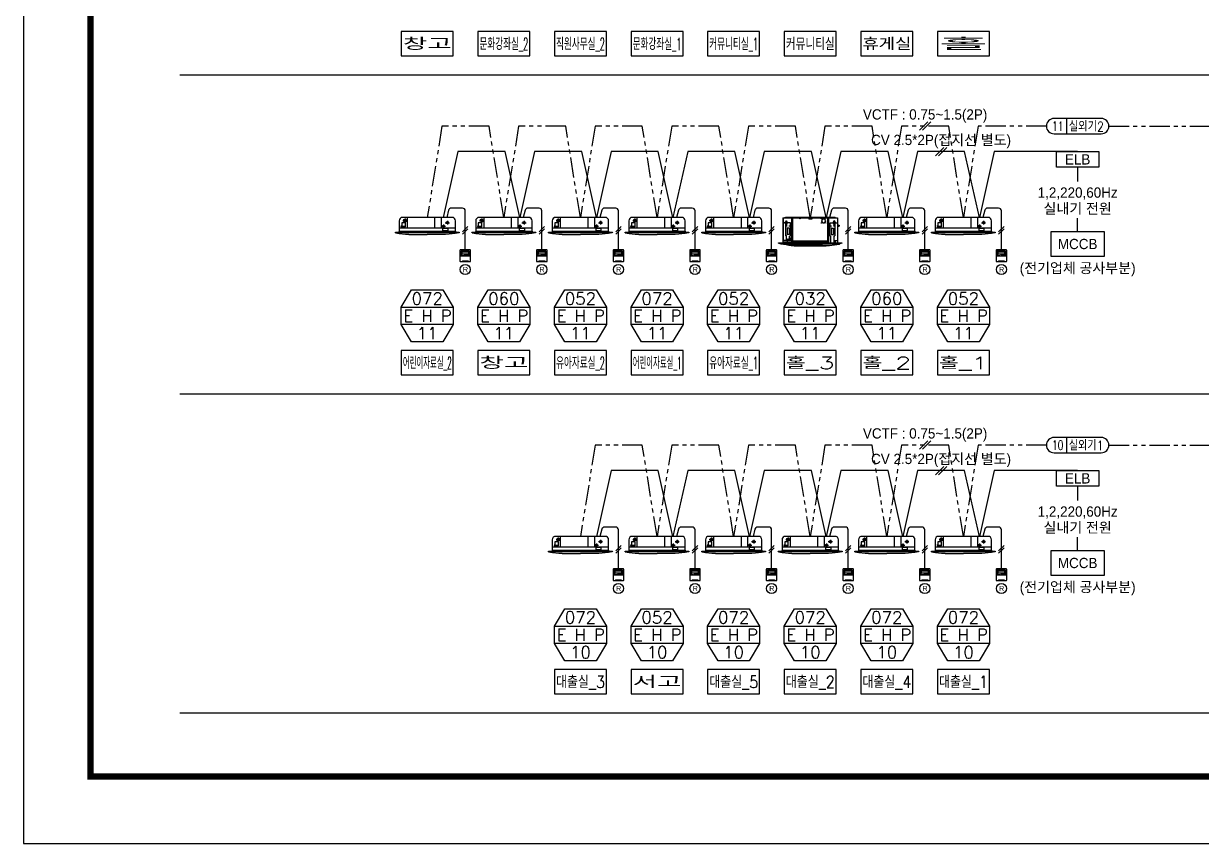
# Model space of a CAD drawing. Header units: millimetres. Extents: x -56261 to 196039, y 9480 to 100001.
# Drawn here: x -14211 to 4243, y 40601 to 53453 of the extents above; entities that cross this region are included whole.
import ezdxf
from ezdxf.enums import TextEntityAlignment as Align
from ezdxf.lldxf.tags import DXFTag

# ---------------------------------------------------------------- set-up
doc = ezdxf.new("R2010")
doc.units = ezdxf.units.MM
doc.linetypes.add('PHANTOM', pattern=[25, 20, -1, 1, -1, 1, -1])
doc.linetypes.add('PHANTOM2', pattern=[31.75, 15.875, -3.175, 3.175, -3.175, 3.175, -3.175])
for name, color, linetype in [('DVM_INDOOR', 7, 'Continuous'), ('DVM_INOUT_MARK', 2, 'Continuous'), ('DVM_INOUT_NAME', 7, 'Continuous'), ('DVM_REPORT', 7, 'Continuous'), ('FORM', 4, 'Continuous'), ('SS-TEXT', 7, 'Continuous'), ('SS-유선리모컨', 171, 'Continuous'), ('SS-전원선', 30, 'CENTER2'), ('SS-제어선', 61, 'PHANTOM'), ('SS-통신선', 181, 'CENTER2')]:
    doc.layers.add(name, color=color, linetype=linetype)
doc.styles.add('DVM_DEFAULT', font='romans.shx', dxfattribs={"bigfont": 'whgtxt.shx'})
doc.styles.add('삼성전자', font='')
doc.styles.get('삼성전자').set_extended_font_data('Gulim')
tags = doc.linetypes.add('CENTER2', pattern=[28.575, 19.05, -3.175, 3.175, -3.175]).pattern_tags.tags
tags[10:11] = [DXFTag(74, 4), DXFTag(75, 0), DXFTag(340, '0'), DXFTag(46, 1.0), DXFTag(50, 0.0), DXFTag(44, 0.0), DXFTag(45, 0.0)]
tags[8:9] = [DXFTag(74, 4), DXFTag(75, 0), DXFTag(340, '0'), DXFTag(46, 1.0), DXFTag(50, 0.0), DXFTag(44, 0.0), DXFTag(45, 0.0)]
tags[6:7] = [DXFTag(74, 4), DXFTag(75, 0), DXFTag(340, '0'), DXFTag(46, 1.0), DXFTag(50, 0.0), DXFTag(44, 0.0), DXFTag(45, 0.0)]
tags[4:5] = [DXFTag(74, 4), DXFTag(75, 0), DXFTag(340, '0'), DXFTag(46, 1.0), DXFTag(50, 0.0), DXFTag(44, 0.0), DXFTag(45, 0.0)]

# ---------------------------------------------------------------- blocks, each defined once
blk = doc.blocks.new('ID_C_G4_S_F')
at = {"layer": 'DVM_INDOOR', "color": 0}
for p, q in [((419, -161), (-419, -161)), ((-393, -132), (-393, -137)), ((-393, -137), (-334, -137)), ((-380, -130), (-391, -130)), ((-362, -45), (-300, -45)), ((-330, -17), (-330, -74)), ((-295, -161), (-295, 0)), ((115, -158), (115, 0)), ((208, -132), (270, -132)), ((213, -161), (213, 0)), ((240, -104), (240, -161)), ((268, -79), (330, -79)), ((300, -51), (300, -108)), ((-475, -222), (475, -222)), ((-474, -231), (-475, -222)), ((473, -232), (-474, -231)), ((-474, -231), (-417, -242)), ((-419, -204), (-421, -222)), ((-417, -242), (-324, -250)), ((-324, -250), (-272, -252)), ((-272, -253), (0, -253)), ((272, -253), (0, -253)), ((325, -250), (272, -253)), ((417, -242), (325, -250)), ((473, -232), (417, -242)), ((419, -204), (421, -222)), ((475, -222), (473, -232))]:
    blk.add_line(p, q, dxfattribs=at)
at = {"layer": 'DVM_INDOOR', "color": 0, "linetype": 'Continuous'}
blk.add_line((-475, -222), (-445, -222), dxfattribs=at)
at = {"layer": 'DVM_INDOOR', "color": 0}
for points in [[(-419, -204), (419, -204), (419, -50, 0.414214), (369, 0), (-369, 0, 0.414214), (-419, -50)], [(234, -168, -0.414214), (239, -163), (300, -163, -0.414214), (305, -168), (305, -194, -0.414214), (300, -199), (239, -199, -0.414214), (234, -194)]]:
    blk.add_lwpolyline(points, format="xyb", close=True, dxfattribs=at)
blk.add_lwpolyline([(-326, -130), (-326, -83), (-380, -83), (-380, -130), (-334, -130, -0.405543), (-334, -131), (-333, -139, 0.407705), (-333, -140), (-326, -140), (-326, -129)], format="xyb", dxfattribs=at)
for centre, radius in [((-330, -45), 21.5), ((240, -132), 13.9), ((300, -79), 18.1)]:
    blk.add_circle(centre, radius, dxfattribs=at)
blk.add_arc((-391, -132), 2.06, 90.0098, 180.5843, dxfattribs=at)
at = {"layer": 'DVM_INDOOR', "color": 0, "linetype": 'Continuous'}
blk.add_open_spline([(-272, -253), (-272, -253), (-272, -253), (-272, -253), (-272, -253), (-272, -253), (-272, -252)], degree=3, knots=[0, 0, 0, 0, 0.266908, 0.499916, 0.771855, 1, 1, 1, 1], dxfattribs=at)
blk = doc.blocks.new('ID_C_M4_S_F')
at = {"layer": 'DVM_INDOOR', "color": 0}
for p, q in [((-287, -4), (288, -4)), ((-287, -4), (-287, -268)), ((-284, -4), (-284, -242)), ((-208, -56), (-284, -56)), ((-261, 0), (-270, -4)), ((-262, -48), (-241, -48)), ((-262, -48), (-262, -56)), ((-241, -58), (-262, -58)), ((-262, -66), (-262, -58)), ((-241, -66), (-262, -66)), ((261, 0), (-261, 0)), ((-260, -66), (-260, -194)), ((-257, -48), (-257, -56)), ((-257, -66), (-257, -58)), ((-256, -36), (-256, -48)), ((-256, -36), (-252, -36)), ((-256, -66), (-256, -82)), ((-252, -36), (-248, -36)), ((-248, -36), (-248, -48)), ((-248, -66), (-248, -82)), ((-246, -48), (-246, -56)), ((-246, -58), (-246, -66)), ((-222, -112), (-244, -112)), ((-244, -113), (-244, -181)), ((-241, -48), (-241, -56)), ((-241, -58), (-241, -66)), ((-222, -113), (-222, -181)), ((-208, -196), (-208, -56)), ((-195, -260), (-195, -4)), ((-184, -260), (-184, -4)), ((-16, -4), (-16, -20)), ((16, -17), (-16, -17)), ((16, -18), (-16, -18)), ((-16, -20), (-13, -18)), ((16, -20), (13, -18)), ((16, -4), (16, -20)), ((119, -36), (121, -36)), ((119, -37), (121, -37)), ((140, -18), (140, -16)), ((140, -58), (140, -56)), ((141, -18), (141, -16)), ((141, -58), (141, -56)), ((160, -36), (162, -36)), ((160, -37), (162, -37)), ((184, -260), (184, -4)), ((195, -260), (195, -4)), ((208, -56), (288, -56)), ((208, -196), (208, -56)), ((222, -112), (244, -112)), ((222, -113), (222, -181)), ((262, -48), (241, -48)), ((241, -48), (241, -56)), ((241, -58), (241, -66)), ((241, -66), (262, -66)), ((244, -113), (244, -181)), ((246, -48), (246, -56)), ((246, -58), (246, -66)), ((252, -36), (248, -36)), ((248, -36), (248, -48)), ((248, -66), (248, -82)), ((256, -36), (252, -36)), ((256, -36), (256, -48)), ((256, -66), (256, -82)), ((257, -48), (257, -56)), ((257, -66), (257, -58)), ((260, -66), (260, -194)), ((261, 0), (270, -4)), ((262, -48), (262, -56)), ((262, -66), (262, -58)), ((288, -4), (288, -268)), ((288, -76), (290, -76)), ((288, -98), (290, -98)), ((290, -76), (290, -98)), ((290, -81), (292, -81)), ((290, -93), (292, -93)), ((292, -81), (293, -82)), ((292, -81), (292, -93)), ((292, -93), (293, -92)), ((293, -82), (293, -92)), ((293, -83), (294, -83)), ((293, -91), (294, -91)), ((294, -82), (303, -82)), ((294, -82), (294, -92)), ((294, -92), (303, -92)), ((295, -82), (295, -92)), ((303, -82), (303, -92)), ((-243, -242), (-287, -242)), ((-251, -194), (-260, -194)), ((-251, -242), (-251, -194)), ((-222, -181), (-244, -181)), ((-243, -242), (-243, -268)), ((-195, -244), (-243, -244)), ((-208, -196), (-217, -196)), ((-217, -244), (-217, -196)), ((-199, -219), (-217, -219)), ((-203, -223), (-217, -223)), ((-217, -223), (-203, -235)), ((-217, -235), (-203, -223)), ((-203, -235), (-217, -235)), ((-203, -235), (-203, -223)), ((-199, -219), (-199, -235)), ((208, -196), (217, -196)), ((217, -268), (217, -196)), ((222, -181), (244, -181)), ((248, -240), (248, -268)), ((248, -240), (251, -240)), ((251, -242), (251, -194)), ((251, -194), (260, -194)), ((251, -240), (251, -268)), ((251, -242), (288, -242)), ((266, -268), (266, -242)), ((267, -268), (267, -242)), ((-335, -269), (-335, -268)), ((-335, -268), (336, -268)), ((-334, -272), (-335, -269)), ((-334, -272), (-309, -278)), ((-333, -270), (-333, -268)), ((-333, -270), (-331, -272)), ((333, -272), (-333, -272)), ((-309, -277), (-309, -278)), ((-305, -277), (310, -277)), ((-283, -260), (-283, -268)), ((195, -260), (-283, -260)), ((-202, -293), (-202, -297)), ((-202, -297), (202, -297)), ((-168, -299), (-202, -297)), ((-198, -293), (110, -293)), ((195, -249), (-184, -249)), ((-168, -299), (168, -299)), ((-141, -277), (-110, -293)), ((-110, -293), (-110, -296)), ((-103, -277), (-103, -290)), ((103, -277), (103, -290)), ((141, -277), (110, -293)), ((110, -293), (110, -296)), ((308, -280), (135, -280)), ((168, -299), (202, -297)), ((202, -297), (307, -281)), ((309, -279), (307, -281)), ((309, -277), (309, -279)), ((334, -272), (310, -277)), ((336, -269), (334, -272)), ((336, -268), (336, -269))]:
    blk.add_line(p, q, dxfattribs=at)
for centre, radius in [((-249, -90), 2.5), ((-220, -90), 2.5), ((-107, -13), 2.5), ((117, -14), 0.564), ((117, -59), 0.564), ((141, -10), 0.564), ((164, -15), 0.564), ((164, -59), 0.564), ((220, -90), 2.5), ((249, -90), 2.5), ((-234, -229), 2.5)]:
    blk.add_circle(centre, radius, dxfattribs=at)
for centre, radius, start, end in [((-252, -79), 5.1, 218.3262, 321.6738), ((-244, -113), 0.5, 90, 180), ((-222, -113), 0.5, 0, 90), ((141, -37), 21.4, 91.3361, 178.6639), ((141, -37), 21.4, 181.3361, 268.6639), ((141, -37), 19.4, 91.4735, 178.5265), ((141, -37), 19.4, 181.4735, 268.5265), ((141, -37), 21.4, 1.3361, 88.6639), ((141, -37), 19.4, 1.4735, 88.5265), ((141, -37), 21.4, 271.3361, 358.6639), ((141, -37), 19.4, 271.4735, 358.5265), ((222, -113), 0.5, 90, 180), ((244, -113), 0.5, 0, 90), ((252, -79), 5.1, 218.3262, 321.6738), ((-244, -181), 0.5, 180, 270), ((-222, -181), 0.5, 270, 0), ((222, -181), 0.5, 180, 270), ((244, -181), 0.5, 270, 0), ((-134, 500), 796, 257.3418, 265.4304), ((-111, -296), 1.5, 270, 0), ((-106, -290), 3, 270, 0), ((106, -290), 3, 180, 270), ((111, -296), 1.5, 180, 270)]:
    blk.add_arc(centre, radius, start, end, dxfattribs=at)
blk = doc.blocks.new('FORM_기계', base_point=(381614, -321275))
at = {"layer": 'FORM', "color": 7}
blk.add_lwpolyline([(381614, -321275), (465714, -321275), (465714, -261875), (381614, -261875)], close=True, dxfattribs=at)
at = {"layer": 'FORM', "const_width": 200}
blk.add_lwpolyline([(463614, -319175), (383714, -319175), (383714, -263975), (463614, -263975)], close=True, dxfattribs=at)
blk = doc.blocks.new('A$C22D56F7C')
at = {"layer": 'SS-유선리모컨'}
h = blk.add_hatch(color=256, dxfattribs=at)
h.paths.add_polyline_path([(584, 134), (582, 135), (578, 124), (575, 135), (573, 134), (578, 119)])
h.paths.add_polyline_path([(607, 135), (601, 120), (603, 119), (607, 129), (610, 119), (612, 120)])
h.paths.add_polyline_path([(652, 133, 1), (662, 133, 1)])
h.paths.add_polyline_path([(654, 132), (657, 132), (657, 134), (654, 134, -5.760339)], flags=16)
h.paths.add_polyline_path([(673, 129), (672, 127, -3.320634), (666, 127), (665, 129, 3.320634)])
for p, q in [((413, 105), (745, 105)), ((575, 135), (573, 134)), ((578, 119), (573, 134)), ((578, 124), (575, 135)), ((578, 124), (582, 135)), ((578, 119), (584, 134)), ((582, 135), (584, 134)), ((607, 135), (601, 120)), ((603, 119), (601, 120)), ((607, 129), (603, 119)), ((607, 135), (612, 120)), ((607, 129), (610, 119)), ((610, 119), (612, 120)), ((657, 134), (654, 134)), ((657, 132), (654, 132)), ((657, 134), (657, 132)), ((666, 127), (665, 129)), ((672, 127), (673, 129)), ((489, -54), (670, -54)), ((489, -54), (489, -76)), ((670, -54), (670, -76))]:
    blk.add_line(p, q, dxfattribs=at)
for points in [[(428, -76), (730, -76, 0.414214), (745, -61), (745, 271, 0.414214), (730, 286), (428, 286, 0.414214), (413, 271), (413, -61, 0.414214)], [(482, 223), (677, 223, -0.414214), (680, 220), (680, 160, -0.414214), (677, 157), (482, 157, -0.414214), (479, 160), (479, 220, -0.414214)]]:
    blk.add_lwpolyline(points, format="xyb", close=True, dxfattribs=at)
for points in [[(706, 105), (706, 238, 0.414214), (697, 247), (461, 247, 0.414214), (452, 238), (452, 105)], [(700, 105), (700, 235, 0.414214), (694, 241), (465, 241, 0.414214), (458, 235), (458, 105)]]:
    blk.add_lwpolyline(points, format="xyb", dxfattribs=at)
blk.add_lwpolyline([(458, 105), (535, 105), (535, 99), (458, 99)], close=True, dxfattribs=at)
for centre, radius in [((462, 284), 1.99), ((463, 280), 1.99), ((464, 275), 1.99), ((466, 271), 1.99), ((469, 267), 1.99), ((472, 263), 1.99), ((473, 284), 1.99), ((474, 279), 1.99), ((476, 260), 1.99), ((477, 275), 1.99), ((480, 272), 1.99), ((480, 258), 1.99), ((484, 269), 1.99), ((485, 284), 1.99), ((485, 256), 1.99), ((486, 280), 1.99), ((488, 267), 1.99), ((490, 278), 1.99), ((490, 256), 1.99), ((493, 266), 1.99), ((494, 256), 1.99), ((495, 278), 1.99), ((498, 281), 1.99), ((498, 267), 1.99), ((500, 257), 1.99), ((501, 284), 1.99), ((502, 269), 1.99), ((504, 259), 1.99), ((506, 271), 1.99), ((509, 275), 1.99), ((509, 261), 1.99), ((511, 279), 1.99), ((512, 284), 1.99), ((513, 264), 1.99), ((517, 267), 1.99), ((519, 271), 1.99), ((521, 275), 1.99), ((523, 284), 1.99), ((523, 280), 1.99), ((578, 127), 11.5), ((607, 127), 11.5), ((634, 127), 3.99), ((664, 127), 17.7), ((657, 133), 5.24)]:
    blk.add_circle(centre, radius, dxfattribs=at)
at = {"layer": 'SS-유선리모컨', "color": 6}
blk.add_circle((579, -327), 157, dxfattribs=at)
at = {"layer": 'SS-유선리모컨'}
for centre, radius, start, end in [((579, -777), 1030, 83.3258, 96.5582), ((657, 133), 3.13, 199.6969, 160.3031), ((669, 122), 7.88, 123.5191, 56.4809), ((669, 122), 5.77, 123.5191, 56.4809)]:
    blk.add_arc(centre, radius, start, end, dxfattribs=at)
at = {"layer": 'SS-통신선', "color": 1, "linetype": 'ByBlock'}
for p, q in [((664, 1017), (494, 847)), ((664, 944), (494, 774))]:
    blk.add_line(p, q, dxfattribs=at)
at = {"layer": 'SS-통신선', "ltscale": 20}
blk.add_lwpolyline([(579, 286), (579, 1505, 0.414214), (494, 1591), (143, 1591, 0.339454), (60, 1527), (0, 1302)], format="xyb", dxfattribs=at)
at = {"layer": 'SS-유선리모컨', "color": 6, "linetype": 'ByBlock', "style": '삼성전자'}
blk.add_text('R', height=165, dxfattribs=at).set_placement((587, -327), align=Align.MIDDLE_CENTER)

msp = doc.modelspace()

# ---------------------------------------------------------------- linework, layer by layer
at = {"layer": 'DVM_INOUT_MARK', "color": 2}
for p, q in [((-8293.9, 49007), (-7478.4, 49007)), ((-7093.9, 49007), (-6278.4, 49007)), ((-5893.9, 49007), (-5078.4, 49007)), ((-4693.9, 49007), (-3878.4, 49007)), ((-3493.9, 49007), (-2678.4, 49007)), ((-2293.9, 49007), (-1478.4, 49007)), ((-1093.9, 49007), (-278.4, 49007)), ((106.1, 49007), (921.6, 49007)), ((-7478.4, 48735.2), (-8293.9, 48735.2)), ((-6278.4, 48735.2), (-7093.9, 48735.2)), ((-5078.4, 48735.2), (-5893.9, 48735.2)), ((-3878.4, 48735.2), (-4693.9, 48735.2)), ((-2678.4, 48735.2), (-3493.9, 48735.2)), ((-1478.4, 48735.2), (-2293.9, 48735.2)), ((-278.4, 48735.2), (-1093.9, 48735.2)), ((921.6, 48735.2), (106.1, 48735.2)), ((-5893.9, 44007), (-5078.4, 44007)), ((-4693.9, 44007), (-3878.4, 44007)), ((-3493.9, 44007), (-2678.4, 44007)), ((-2293.9, 44007), (-1478.4, 44007)), ((-1093.9, 44007), (-278.4, 44007)), ((106.1, 44007), (921.6, 44007)), ((-5078.4, 43735.2), (-5893.9, 43735.2)), ((-3878.4, 43735.2), (-4693.9, 43735.2)), ((-2678.4, 43735.2), (-3493.9, 43735.2)), ((-1478.4, 43735.2), (-2293.9, 43735.2)), ((-278.4, 43735.2), (-1093.9, 43735.2)), ((921.6, 43735.2), (106.1, 43735.2))]:
    msp.add_line(p, q, dxfattribs=at)
for points in [[(-8130.8, 49278.9), (-7641.5, 49278.9), (-7478.4, 49007), (-7478.4, 48735.2), (-7641.5, 48463.4), (-8130.8, 48463.4), (-8293.9, 48735.2), (-8293.9, 49007), (-8130.8, 49278.9)], [(-6930.8, 49278.9), (-6441.5, 49278.9), (-6278.4, 49007), (-6278.4, 48735.2), (-6441.5, 48463.4), (-6930.8, 48463.4), (-7093.9, 48735.2), (-7093.9, 49007), (-6930.8, 49278.9)], [(-5730.8, 49278.9), (-5241.5, 49278.9), (-5078.4, 49007), (-5078.4, 48735.2), (-5241.5, 48463.4), (-5730.8, 48463.4), (-5893.9, 48735.2), (-5893.9, 49007), (-5730.8, 49278.9)], [(-4530.8, 49278.9), (-4041.5, 49278.9), (-3878.4, 49007), (-3878.4, 48735.2), (-4041.5, 48463.4), (-4530.8, 48463.4), (-4693.9, 48735.2), (-4693.9, 49007), (-4530.8, 49278.9)], [(-3330.8, 49278.9), (-2841.5, 49278.9), (-2678.4, 49007), (-2678.4, 48735.2), (-2841.5, 48463.4), (-3330.8, 48463.4), (-3493.9, 48735.2), (-3493.9, 49007), (-3330.8, 49278.9)], [(-2130.8, 49278.9), (-1641.5, 49278.9), (-1478.4, 49007), (-1478.4, 48735.2), (-1641.5, 48463.4), (-2130.8, 48463.4), (-2293.9, 48735.2), (-2293.9, 49007), (-2130.8, 49278.9)], [(-930.8, 49278.9), (-441.5, 49278.9), (-278.4, 49007), (-278.4, 48735.2), (-441.5, 48463.4), (-930.8, 48463.4), (-1093.9, 48735.2), (-1093.9, 49007), (-930.8, 49278.9)], [(269.2, 49278.9), (758.5, 49278.9), (921.6, 49007), (921.6, 48735.2), (758.5, 48463.4), (269.2, 48463.4), (106.1, 48735.2), (106.1, 49007), (269.2, 49278.9)], [(-5730.8, 44278.9), (-5241.5, 44278.9), (-5078.4, 44007), (-5078.4, 43735.2), (-5241.5, 43463.4), (-5730.8, 43463.4), (-5893.9, 43735.2), (-5893.9, 44007), (-5730.8, 44278.9)], [(-4530.8, 44278.9), (-4041.5, 44278.9), (-3878.4, 44007), (-3878.4, 43735.2), (-4041.5, 43463.4), (-4530.8, 43463.4), (-4693.9, 43735.2), (-4693.9, 44007), (-4530.8, 44278.9)], [(-3330.8, 44278.9), (-2841.5, 44278.9), (-2678.4, 44007), (-2678.4, 43735.2), (-2841.5, 43463.4), (-3330.8, 43463.4), (-3493.9, 43735.2), (-3493.9, 44007), (-3330.8, 44278.9)], [(-2130.8, 44278.9), (-1641.5, 44278.9), (-1478.4, 44007), (-1478.4, 43735.2), (-1641.5, 43463.4), (-2130.8, 43463.4), (-2293.9, 43735.2), (-2293.9, 44007), (-2130.8, 44278.9)], [(-930.8, 44278.9), (-441.5, 44278.9), (-278.4, 44007), (-278.4, 43735.2), (-441.5, 43463.4), (-930.8, 43463.4), (-1093.9, 43735.2), (-1093.9, 44007), (-930.8, 44278.9)], [(269.2, 44278.9), (758.5, 44278.9), (921.6, 44007), (921.6, 43735.2), (758.5, 43463.4), (269.2, 43463.4), (106.1, 43735.2), (106.1, 44007), (269.2, 44278.9)]]:
    msp.add_lwpolyline(points, dxfattribs=at)
at = {"layer": 'DVM_INOUT_NAME'}
for points in [[(-8293.9, 52946.9), (-7478.4, 52946.9), (-7478.4, 53327.5), (-8293.9, 53327.5)], [(-7093.9, 52946.9), (-6278.4, 52946.9), (-6278.4, 53327.5), (-7093.9, 53327.5)], [(-5893.9, 52946.9), (-5078.4, 52946.9), (-5078.4, 53327.5), (-5893.9, 53327.5)], [(-4693.9, 52946.9), (-3878.4, 52946.9), (-3878.4, 53327.5), (-4693.9, 53327.5)], [(-3493.9, 52946.9), (-2678.4, 52946.9), (-2678.4, 53327.5), (-3493.9, 53327.5)], [(-2293.9, 52946.9), (-1478.4, 52946.9), (-1478.4, 53327.5), (-2293.9, 53327.5)], [(-1093.9, 52946.9), (-278.4, 52946.9), (-278.4, 53327.5), (-1093.9, 53327.5)], [(106.1, 52946.9), (921.6, 52946.9), (921.6, 53327.5), (106.1, 53327.5)], [(-8293.9, 47946.9), (-7478.4, 47946.9), (-7478.4, 48327.5), (-8293.9, 48327.5)], [(-7093.9, 47946.9), (-6278.4, 47946.9), (-6278.4, 48327.5), (-7093.9, 48327.5)], [(-5893.9, 47946.9), (-5078.4, 47946.9), (-5078.4, 48327.5), (-5893.9, 48327.5)], [(-4693.9, 47946.9), (-3878.4, 47946.9), (-3878.4, 48327.5), (-4693.9, 48327.5)], [(-3493.9, 47946.9), (-2678.4, 47946.9), (-2678.4, 48327.5), (-3493.9, 48327.5)], [(-2293.9, 47946.9), (-1478.4, 47946.9), (-1478.4, 48327.5), (-2293.9, 48327.5)], [(-1093.9, 47946.9), (-278.4, 47946.9), (-278.4, 48327.5), (-1093.9, 48327.5)], [(106.1, 47946.9), (921.6, 47946.9), (921.6, 48327.5), (106.1, 48327.5)], [(-5893.9, 42946.9), (-5078.4, 42946.9), (-5078.4, 43327.5), (-5893.9, 43327.5)], [(-4693.9, 42946.9), (-3878.4, 42946.9), (-3878.4, 43327.5), (-4693.9, 43327.5)], [(-3493.9, 42946.9), (-2678.4, 42946.9), (-2678.4, 43327.5), (-3493.9, 43327.5)], [(-2293.9, 42946.9), (-1478.4, 42946.9), (-1478.4, 43327.5), (-2293.9, 43327.5)], [(-1093.9, 42946.9), (-278.4, 42946.9), (-278.4, 43327.5), (-1093.9, 43327.5)], [(106.1, 42946.9), (921.6, 42946.9), (921.6, 43327.5), (106.1, 43327.5)]]:
    msp.add_lwpolyline(points, close=True, dxfattribs=at)
at = {"layer": 'DVM_REPORT', "color": 7}
for p, q in [((-11761.1, 52646.9), (16626.7, 52646.9)), ((-11761.1, 47646.9), (16626.7, 47646.9)), ((-11761.1, 42646.9), (16626.7, 42646.9))]:
    msp.add_line(p, q, dxfattribs=at)
at = {"layer": 'DVM_REPORT', "color": 4}
for p, q in [((2127.2, 51964.9), (2127.2, 51724.9)), ((2127.2, 46964.9), (2127.2, 46724.9))]:
    msp.add_line(p, q, dxfattribs=at)
for points in [[(2673.8, 51964.9), (1933.8, 51964.9, 1), (1933.8, 51724.9), (2673.8, 51724.9, 1)], [(2673.8, 46964.9), (1933.8, 46964.9, 1), (1933.8, 46724.9), (2673.8, 46724.9, 1)]]:
    msp.add_lwpolyline(points, format="xyb", close=True, dxfattribs=at)
at = {"layer": 'SS-전원선', "color": 1, "linetype": 'ByBlock'}
for p, q in [((205.5, 51510.5), (74.4, 51379.3)), ((253.2, 51510.5), (122.1, 51379.3)), ((205.5, 46510.5), (74.4, 46379.3)), ((253.2, 46510.5), (122.1, 46379.3))]:
    msp.add_line(p, q, dxfattribs=at)
at = {"layer": 'SS-전원선', "ltscale": 20}
for points in [[(2303.8, 51444.9), (994.3, 51444.9), (763.8, 50414.9), (533.3, 51444.9), (-205.7, 51444.9), (-436.2, 50414.9), (-666.7, 51444.9), (-1405.7, 51444.9), (-1636.2, 50414.9), (-1866.7, 51444.9), (-2605.7, 51444.9), (-2836.2, 50414.9), (-3066.7, 51444.9), (-3805.7, 51444.9), (-4036.2, 50414.9), (-4266.7, 51444.9), (-5005.7, 51444.9), (-5236.2, 50414.9), (-5466.7, 51444.9), (-6205.7, 51444.9), (-6436.2, 50414.9), (-6666.7, 51444.9), (-7405.7, 51444.9), (-7636.2, 50414.9)], [(2303.8, 51202.3), (2303.8, 50979.1)], [(2303.8, 50193.9), (2303.8, 50400.9)], [(2303.8, 46444.9), (994.3, 46444.9), (763.8, 45414.9), (533.3, 46444.9), (-205.7, 46444.9), (-436.2, 45414.9), (-666.7, 46444.9), (-1405.7, 46444.9), (-1636.2, 45414.9), (-1866.7, 46444.9), (-2605.7, 46444.9), (-2836.2, 45414.9), (-3066.7, 46444.9), (-3805.7, 46444.9), (-4036.2, 45414.9), (-4266.7, 46444.9), (-5005.7, 46444.9), (-5236.2, 45414.9)], [(2303.8, 46202.3), (2303.8, 45979.1)], [(2303.8, 45193.9), (2303.8, 45400.9)]]:
    msp.add_lwpolyline(points, dxfattribs=at)
at = {"layer": 'SS-전원선', "linetype": 'ByBlock', "ltscale": 20}
for points in [[(2634.6, 51202.3), (1973.1, 51202.3), (1973.1, 51444.9), (2634.6, 51444.9)], [(2717.6, 49801), (1890, 49801), (1890, 50193.9), (2717.6, 50193.9)], [(2634.6, 46202.3), (1973.1, 46202.3), (1973.1, 46444.9), (2634.6, 46444.9)], [(2717.6, 44801), (1890, 44801), (1890, 45193.9), (2717.6, 45193.9)]]:
    msp.add_lwpolyline(points, close=True, dxfattribs=at)
at = {"layer": 'SS-제어선', "color": 1, "linetype": 'ByBlock'}
for p, q in [((-44.5, 51910.5), (-175.6, 51779.3)), ((3.2, 51910.5), (-127.9, 51779.3)), ((-44.5, 46910.5), (-175.6, 46779.3)), ((3.2, 46910.5), (-127.9, 46779.3))]:
    msp.add_line(p, q, dxfattribs=at)
at = {"layer": 'SS-제어선', "linetype": 'PHANTOM2', "ltscale": 20}
for points in [[(2793.8, 51844.9), (4815.8, 51844.9), (4815.8, 53442.7), (6274.6, 53442.7)], [(2793.8, 46844.9), (5295.8, 46844.9), (5295.8, 52962.7), (6274.6, 52962.7)], [(1813.8, 51844.9), (744.3, 51844.9), (513.8, 50414.9), (283.3, 51844.9), (-455.7, 51844.9), (-686.2, 50414.9), (-916.7, 51844.9), (-1655.7, 51844.9), (-1886.2, 50414.9), (-2116.7, 51844.9), (-2855.7, 51844.9), (-3086.2, 50414.9), (-3316.7, 51844.9), (-4055.7, 51844.9), (-4286.2, 50414.9), (-4516.7, 51844.9), (-5255.7, 51844.9), (-5486.2, 50414.9), (-5716.7, 51844.9), (-6455.7, 51844.9), (-6686.2, 50414.9), (-6916.7, 51844.9), (-7655.7, 51844.9), (-7886.2, 50414.9)], [(1813.8, 46844.9), (744.3, 46844.9), (513.8, 45414.9), (283.3, 46844.9), (-455.7, 46844.9), (-686.2, 45414.9), (-916.7, 46844.9), (-1655.7, 46844.9), (-1886.2, 45414.9), (-2116.7, 46844.9), (-2855.7, 46844.9), (-3086.2, 45414.9), (-3316.7, 46844.9), (-4055.7, 46844.9), (-4286.2, 45414.9), (-4516.7, 46844.9), (-5255.7, 46844.9), (-5486.2, 45414.9)]]:
    msp.add_lwpolyline(points, dxfattribs=at)

# ---------------------------------------------------------------- block references
at = {"layer": 'DVM_REPORT', "color": 2}
for name, p, xscale, yscale, zscale in [('ID_C_G4_S_F', (-7886.2, 50414.9), 1.052751036882979, 1.052751036882979, 1.052751036882979), ('ID_C_G4_S_F', (-6686.2, 50414.9), 1.052751036882979, 1.052751036882979, 1.052751036882979), ('ID_C_G4_S_F', (-5486.2, 50414.9), 1.052751036882979, 1.052751036882979, 1.052751036882979), ('ID_C_G4_S_F', (-4286.2, 50414.9), 1.052751036882979, 1.052751036882979, 1.052751036882979), ('ID_C_G4_S_F', (-3086.2, 50414.9), 1.052751036882979, 1.052751036882979, 1.052751036882979), ('ID_C_M4_S_F', (-1886.2, 50414.9), 1.490312965722802, 1.490312965722802, 1.490312965722802), ('ID_C_G4_S_F', (-686.2, 50414.9), 1.052751036882979, 1.052751036882979, 1.052751036882979), ('ID_C_G4_S_F', (513.8, 50414.9), 1.052751036882979, 1.052751036882979, 1.052751036882979)]:
    msp.add_blockref(name, p, dxfattribs=dict(at, xscale=xscale, yscale=yscale, zscale=zscale))
at = {"layer": 'DVM_REPORT', "color": 1, "xscale": 1.052751036882979, "yscale": 1.052751036882979, "zscale": 1.052751036882979}
for p in [(-5486.2, 45414.9), (-4286.2, 45414.9), (-3086.2, 45414.9), (-1886.2, 45414.9), (-686.2, 45414.9), (513.8, 45414.9)]:
    msp.add_blockref('ID_C_G4_S_F', p, dxfattribs=at)
at = {"layer": 'FORM', "xscale": 0.5, "yscale": 0.5, "zscale": 0.5}
msp.add_blockref('FORM_기계', (-14211.1, 40601.1), dxfattribs=at)
at = {"layer": 'SS-통신선', "xscale": 0.5019428514109086, "yscale": 0.5019428514109086, "zscale": 0.5019428514109086}
for p in [(-7581.9, 49761.2), (-6381.9, 49761.2), (-5181.9, 49761.2), (-3981.9, 49761.2), (-2781.9, 49761.2), (-1581.9, 49761.2), (-381.9, 49761.2), (818.1, 49761.2), (-5181.9, 44761.2), (-3981.9, 44761.2), (-2781.9, 44761.2), (-1581.9, 44761.2), (-381.9, 44761.2), (818.1, 44761.2)]:
    msp.add_blockref('A$C22D56F7C', p, dxfattribs=at)

# ---------------------------------------------------------------- texts
at = {"layer": 'DVM_INOUT_MARK', "color": 2, "style": 'DVM_DEFAULT'}
for s, p in [('072', (-7886.2, 49143)), ('060', (-6686.2, 49143)), ('052', (-5486.2, 49143)), ('072', (-4286.2, 49143)), ('052', (-3086.2, 49143)), ('032', (-1886.2, 49143)), ('060', (-686.2, 49143)), ('052', (513.8, 49143)), ('11', (-7886.2, 48599.3)), ('11', (-6686.2, 48599.3)), ('11', (-5486.2, 48599.3)), ('11', (-4286.2, 48599.3)), ('11', (-3086.2, 48599.3)), ('11', (-1886.2, 48599.3)), ('11', (-686.2, 48599.3)), ('11', (513.8, 48599.3)), ('072', (-5486.2, 44143)), ('052', (-4286.2, 44143)), ('072', (-3086.2, 44143)), ('072', (-1886.2, 44143)), ('072', (-686.2, 44143)), ('072', (513.8, 44143)), ('10', (-5486.2, 43599.3)), ('10', (-4286.2, 43599.3)), ('10', (-3086.2, 43599.3)), ('10', (-1886.2, 43599.3)), ('10', (-686.2, 43599.3)), ('10', (513.8, 43599.3))]:
    msp.add_text(s, height=190.29, dxfattribs=at).set_placement(p, align=Align.MIDDLE_CENTER)
at = {"layer": 'DVM_INOUT_MARK', "color": 2, "style": 'DVM_DEFAULT', "width": 0.967867}
for p, p2 in [((-8259.2, 48776.1), (-7503.8, 48776.1)), ((-7059.2, 48776.1), (-6303.8, 48776.1)), ((-5859.2, 48776.1), (-5103.8, 48776.1)), ((-4659.2, 48776.1), (-3903.8, 48776.1)), ((-3459.2, 48776.1), (-2703.8, 48776.1)), ((-2259.2, 48776.1), (-1503.8, 48776.1)), ((-1059.2, 48776.1), (-303.8, 48776.1)), ((140.8, 48776.1), (896.2, 48776.1)), ((-5859.2, 43776.1), (-5103.8, 43776.1)), ((-4659.2, 43776.1), (-3903.8, 43776.1)), ((-3459.2, 43776.1), (-2703.8, 43776.1)), ((-2259.2, 43776.1), (-1503.8, 43776.1)), ((-1059.2, 43776.1), (-303.8, 43776.1)), ((140.8, 43776.1), (896.2, 43776.1))]:
    msp.add_text('E H P', height=190.29, dxfattribs=at).set_placement(p, p2, align=Align.FIT)
at = {"layer": 'DVM_INOUT_NAME', "style": 'DVM_DEFAULT'}
for s, height, width, p, p2 in [('창고', 190.29, 1.755329, (-8268, 53038), (-7502.6, 53038)), ('문화강좌실_2', 190.29, 0.478274, (-7068, 53038), (-6302.6, 53038)), ('직원사무실_2', 190.29, 0.478274, (-5868, 53038), (-5102.6, 53038)), ('문화강좌실_1', 190.29, 0.495093, (-4668, 53038), (-3902.6, 53038)), ('커뮤니티실_1', 190.29, 0.495093, (-3468, 53038), (-2702.6, 53038)), ('커뮤니티실', 190.29, 0.661254, (-2268, 53038), (-1502.6, 53038)), ('휴게실', 190.29, 1.149323, (-1068, 53038), (-302.6, 53038)), ('홀', 190.3, 4.02263, (132, 53038), (897.4, 53038)), ('어린이자료실_2', 190.29, 0.414602, (-8268, 48038), (-7502.6, 48038)), ('창고', 190.29, 1.755329, (-7068, 48038), (-6302.6, 48038)), ('유아자료실_2', 190.29, 0.478274, (-5868, 48038), (-5102.6, 48038)), ('어린이자료실_1', 190.29, 0.427182, (-4668, 48038), (-3902.6, 48038)), ('유아자료실_1', 190.29, 0.495093, (-3468, 48038), (-2702.6, 48038)), ('홀_3', 190.29, 1.240003, (-2268, 48038), (-1502.6, 48038)), ('홀_2', 190.29, 1.240003, (-1068, 48038), (-302.6, 48038)), ('홀_1', 190.29, 1.359762, (132, 48038), (897.4, 48038)), ('대출실_3', 190.29, 0.690298, (-5868, 43038), (-5102.6, 43038)), ('서고', 190.29, 1.755329, (-4668, 43038), (-3902.6, 43038)), ('대출실_5', 190.29, 0.690298, (-3468, 43038), (-2702.6, 43038)), ('대출실_2', 190.29, 0.690298, (-2268, 43038), (-1502.6, 43038)), ('대출실_4', 190.29, 0.684703, (-1068, 43038), (-302.6, 43038)), ('대출실_1', 190.29, 0.725888, (132, 43038), (897.4, 43038))]:
    msp.add_text(s, height=height, dxfattribs=dict(at, width=width)).set_placement(p, p2, align=Align.FIT)
at = {"layer": 'DVM_REPORT', "color": 2, "style": 'DVM_DEFAULT', "width": 0.7}
for s, p in [('11', (1991.4, 51844.9)), ('10', (1991.4, 46844.9))]:
    msp.add_text(s, height=150, dxfattribs=at).set_placement(p, align=Align.MIDDLE_CENTER)
at = {"layer": 'DVM_REPORT', "color": 2, "style": 'DVM_DEFAULT'}
for s, width, p, p2 in [('실외기2', 0.780948, (2164, 51763.4), (2712.8, 51763.4)), ('실외기1', 0.831673, (2164, 46763.4), (2712.8, 46763.4))]:
    msp.add_text(s, height=150, dxfattribs=dict(at, width=width)).set_placement(p, p2, align=Align.FIT)
at = {"layer": 'SS-TEXT', "color": 1, "style": '삼성전자'}
for s, p in [('ELB', (2303.8, 51323.6)), ('1,2,220,60Hz', (2303.8, 50789.8)), ('실내기 전원', (2303.8, 50554.6)), ('ELB', (2303.8, 46323.6)), ('1,2,220,60Hz', (2303.8, 45789.8)), ('실내기 전원', (2303.8, 45554.6))]:
    msp.add_text(s, height=161, dxfattribs=at).set_placement(p, align=Align.MIDDLE)
at = {"layer": 'SS-TEXT', "style": '삼성전자'}
for p in [(2303.8, 49997.5), (2303.8, 44997.5)]:
    msp.add_text('MCCB', height=161, dxfattribs=at).set_placement(p, align=Align.MIDDLE)
at = {"layer": 'SS-전원선', "color": 2, "style": '삼성전자'}
for s, p in [('CV 2.5*2P(접지선 별도)', (163.8, 51628.5)), ('(전기업체 공사부분)', (2303.8, 49621.6)), ('CV 2.5*2P(접지선 별도)', (163.8, 46628.5)), ('(전기업체 공사부분)', (2303.8, 44621.6))]:
    msp.add_text(s, height=161, dxfattribs=at).set_placement(p, align=Align.MIDDLE_CENTER)
at = {"layer": 'SS-제어선', "color": 2, "style": '삼성전자'}
for p in [(-86.2, 52028.5), (-86.2, 47028.5)]:
    msp.add_text('VCTF : 0.75~1.5(2P)', height=161, dxfattribs=at).set_placement(p, align=Align.MIDDLE_CENTER)

doc.saveas('drawing.dxf')
